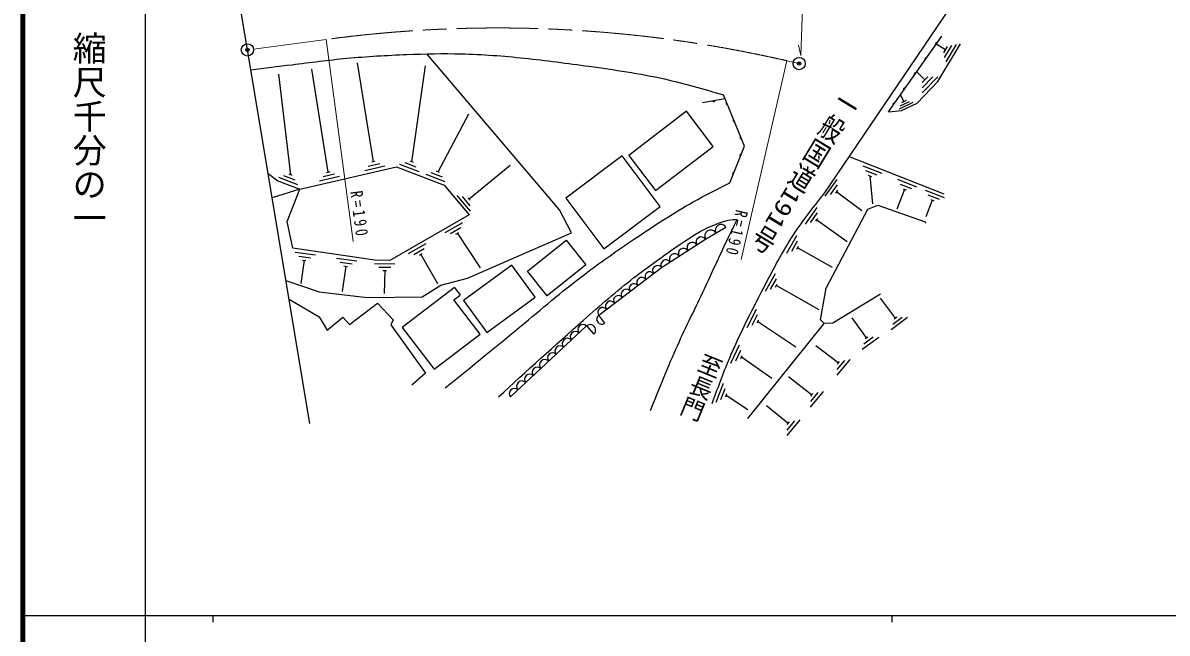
# Model space of a CAD drawing. Units: millimetres, scale not verified. Extents: x 40000 to 680000, y 20000 to 380000.
# Drawn here: x 40000 to 208542, y 202409 to 292223 of the extents above; entities that cross this region are included whole.
import ezdxf
from ezdxf.enums import TextEntityAlignment as Align

# ---------------------------------------------------------------- set-up
doc = ezdxf.new("R2010")
doc.units = ezdxf.units.MM
doc.header["$LTSCALE"] = 1000
doc.header["$PDMODE"] = 32
doc.header["$PDSIZE"] = 500
doc.linetypes.add('CHAIN', pattern=[18.5, 12, -1.5, 3.5, -1.5])
for name, color, linetype, lineweight in [('M-BGD', 7, 'Continuous', 25), ('M-BMK', 2, 'CHAIN', 13), ('M-BMK-SRVR', 3, 'Continuous', 25), ('M-STR-HTXT', 7, 'Continuous', 13), ('M-TTL', 2, 'Continuous', 140), ('M-TTL-BAND', 7, 'Continuous', 25)]:
    doc.layers.add(name, color=color, linetype=linetype, lineweight=lineweight)
doc.layers.add('M-BMK-HTXT', color=7, linetype='Continuous')
doc.layers.add('M-OTRS', color=6, linetype='Continuous')
doc.styles.add('@ＭＳ ゴシック', font='')
doc.styles.add('ＭＳ ゴシック', font='')
doc.styles.get('@ＭＳ ゴシック').set_extended_font_data('@MS Gothic')
doc.styles.get('ＭＳ ゴシック').set_extended_font_data('MS Gothic')

msp = doc.modelspace()

# ---------------------------------------------------------------- linework, layer by layer
at = {"layer": 'M-BGD'}
for p, q in [((157959, 267025), (178597, 297404)), ((167480, 279126), (175363, 290269)), ((175885, 288274), (174547, 289075)), ((176163, 288737), (175608, 287811)), ((175774, 287152), (176821, 288903)), ((177479, 289068), (175939, 286494)), ((84950, 270233), (82573, 285402)), ((91622, 271769), (89266, 286358)), ((97307, 271759), (99294, 285913)), ((172872, 283853), (171641, 285048)), ((79453, 269854), (77719, 284672)), ((173286, 284279), (172458, 283427)), ((172469, 282680), (174032, 284290)), ((174779, 284301), (172481, 281933)), ((169767, 280652), (169276, 281685)), ((143429, 281057), (140096, 280465)), ((171063, 280489), (169076, 279544)), ((169243, 280013), (170594, 280656)), ((170125, 280822), (169410, 280482)), ((101155, 270287), (105700, 278826)), ((92587, 271478), (90881, 271086)), ((91865, 271825), (91378, 271713)), ((98350, 270289), (95548, 271362)), ((97945, 270980), (96311, 271605)), ((97540, 271670), (97073, 271849)), ((161703, 272536), (175642, 267075)), ((80087, 269071), (78456, 269705)), ((79686, 269763), (79220, 269945)), ((85915, 269942), (84209, 269549)), ((85194, 270289), (84706, 270177)), ((93308, 271131), (90384, 270458)), ((102198, 268816), (99396, 269889)), ((101793, 269507), (100159, 270132)), ((101388, 270197), (100921, 270376)), ((105712, 266307), (111775, 271275)), ((163732, 271204), (166525, 270110)), ((164132, 270510), (165761, 269872)), ((164531, 269817), (164997, 269634)), ((164764, 269726), (165156, 265607)), ((80488, 268378), (77692, 269466)), ((86636, 269595), (83713, 268922)), ((158196, 266735), (159933, 269180)), ((158965, 266955), (159979, 268381)), ((168843, 269202), (171636, 268107)), ((169243, 268508), (170872, 267870)), ((105911, 264515), (103982, 266812)), ((105892, 265316), (104766, 266655)), ((105873, 266116), (105551, 266499)), ((159735, 267175), (160024, 267582)), ((159880, 267379), (163555, 264634)), ((169875, 267723), (168739, 264825)), ((169642, 267815), (170108, 267632)), ((172920, 267605), (175713, 266510)), ((173320, 266911), (174949, 266273)), ((155262, 262603), (156999, 265049)), ((173952, 266126), (172988, 263666)), ((173719, 266218), (174185, 266035)), ((156031, 262823), (157044, 264250)), ((156801, 263043), (157090, 263451)), ((156945, 263247), (161438, 260057)), ((102211, 261362), (104812, 262857)), ((103002, 261240), (104519, 262112)), ((103793, 261118), (104226, 261367)), ((104009, 261243), (107364, 256180)), ((140542, 260382), (143562, 262151)), ((96814, 258261), (99415, 259756)), ((134082, 256197), (140542, 260382)), ((152518, 258313), (153985, 260930)), ((153260, 258614), (154116, 260141)), ((80108, 258492), (83078, 258063)), ((80655, 257908), (82387, 257657)), ((97605, 258139), (99123, 259011)), ((98396, 258017), (98830, 258266)), ((98613, 258142), (101060, 253884)), ((154002, 258915), (154246, 259351)), ((154124, 259133), (159217, 256279)), ((81450, 257288), (80955, 253862)), ((81202, 257323), (81697, 257252)), ((86204, 257611), (89173, 257182)), ((86751, 257027), (88483, 256776)), ((87545, 256407), (87009, 252698)), ((87298, 256442), (87793, 256371)), ((91810, 256800), (94809, 256748)), ((92426, 256289), (94176, 256259)), ((124825, 249228), (134082, 256197)), ((93042, 255779), (93542, 255770)), ((93292, 255774), (93233, 252379)), ((149395, 252739), (150861, 255356)), ((150136, 253040), (150992, 254567)), ((103580, 253282), (104433, 252163)), ((150878, 253341), (151122, 253777)), ((151000, 253559), (157239, 250063)), ((168522, 248760), (166322, 251703)), ((146690, 247403), (148062, 250071)), ((125713, 248007), (124825, 249228)), ((146771, 233983), (158024, 247986)), ((147420, 247730), (148220, 249286)), ((148151, 248057), (148379, 248502)), ((148265, 248280), (153864, 244531)), ((164265, 245845), (162133, 248820)), ((170322, 248857), (167919, 247061)), ((169522, 248883), (168121, 247835)), ((168722, 248910), (168322, 248610)), ((111840, 237161), (123042, 247613)), ((123042, 247613), (124084, 246419)), ((144299, 242123), (145558, 244846)), ((160083, 242179), (156804, 244670)), ((166066, 245906), (163628, 244159)), ((165267, 245948), (163845, 244929)), ((164468, 245991), (164061, 245700)), ((145015, 242481), (145749, 244069)), ((145731, 242838), (145941, 243292)), ((145836, 243065), (150332, 239920)), ((161811, 242693), (159894, 240386)), ((161027, 242532), (159909, 241187)), ((160243, 242371), (159924, 241987)), ((156167, 237467), (152769, 240115)), ((142139, 236378), (143208, 239181)), ((142829, 236784), (143453, 238419)), ((143519, 237190), (143697, 237657)), ((157894, 237981), (155977, 235674)), ((157110, 237820), (155992, 236474)), ((156326, 237659), (156007, 237274)), ((143608, 237423), (146800, 235308)), ((152698, 233293), (149533, 235836)), ((154426, 233808), (152508, 231501)), ((153642, 233647), (152523, 232301)), ((152858, 233486), (152538, 233101))]:
    msp.add_line(p, q, dxfattribs=at)
for points in [[(167480, 279126), (169418, 279332), (171721, 280427), (174784, 283583), (178115, 289150)], [(174661, 289277), (174625, 289288), (174590, 289290), (174548, 289283), (174516, 289269), (174486, 289247), (174458, 289208), (174447, 289171), (174444, 289136), (174452, 289095), (174466, 289062), (174488, 289032)], [(78747, 254290), (83621, 252648), (90726, 251788), (98813, 251912), (101561, 253599), (105478, 254664), (120825, 261324), (119031, 264709), (99510, 287667)], [(173085, 287048), (173048, 287059), (173014, 287062), (172972, 287055), (172940, 287041), (172909, 287018), (172881, 286979), (172870, 286943), (172868, 286908), (172875, 286866), (172889, 286834), (172911, 286803)], [(171508, 284820), (171472, 284831), (171437, 284834), (171395, 284826), (171363, 284812), (171333, 284790), (171305, 284751), (171294, 284714), (171291, 284679), (171298, 284638), (171312, 284606), (171335, 284575)], [(144136, 268672), (146277, 274086), (143195, 281628)], [(169932, 282591), (169895, 282602), (169860, 282605), (169819, 282598), (169786, 282584), (169756, 282561), (169728, 282522), (169717, 282486), (169715, 282451), (169722, 282409), (169736, 282377), (169758, 282347)], [(141615, 280735), (141633, 280701), (141656, 280675), (141691, 280651), (141724, 280638), (141761, 280633), (141808, 280641), (141842, 280659), (141868, 280682), (141892, 280717), (141905, 280750), (141910, 280787)], [(143652, 280510), (143624, 280485), (143603, 280457), (143586, 280418), (143581, 280384), (143583, 280346), (143601, 280301), (143626, 280273), (143654, 280252), (143693, 280235), (143728, 280230), (143766, 280232)], [(168355, 280363), (168319, 280374), (168284, 280377), (168242, 280369), (168210, 280355), (168179, 280333), (168152, 280294), (168141, 280257), (168138, 280223), (168145, 280181), (168159, 280149), (168182, 280118)], [(144679, 277996), (144651, 277971), (144630, 277943), (144613, 277904), (144608, 277870), (144610, 277832), (144628, 277787), (144653, 277758), (144681, 277737), (144720, 277721), (144755, 277716), (144793, 277718)], [(145706, 275482), (145678, 275457), (145657, 275429), (145640, 275390), (145635, 275355), (145637, 275317), (145656, 275273), (145680, 275244), (145708, 275223), (145747, 275207), (145782, 275201), (145820, 275204)], [(145797, 272872), (145759, 272874), (145724, 272868), (145685, 272851), (145658, 272830), (145633, 272801), (145616, 272756), (145613, 272718), (145619, 272684), (145636, 272645), (145657, 272617), (145686, 272593)], [(76111, 270064), (77531, 268992), (80772, 267732), (76710, 266479)], [(144727, 270165), (144689, 270167), (144654, 270161), (144615, 270144), (144587, 270123), (144563, 270094), (144545, 270049), (144543, 270011), (144549, 269977), (144566, 269938), (144587, 269910), (144616, 269886)], [(166306, 252315), (159316, 248029), (158024, 247986), (157471, 248538), (158336, 253190), (164476, 264830), (165938, 265411), (172919, 262956), (172953, 262751)], [(103580, 253282), (95881, 247408), (100579, 241249), (107339, 246405)], [(79199, 251581), (83663, 248969), (84798, 246999), (87116, 248891), (88112, 247830), (92254, 250979), (94552, 248497), (94181, 247779), (99297, 240691), (97306, 238884)], [(107339, 246405), (103493, 251446), (104433, 252163)]]:
    msp.add_lwpolyline(points, dxfattribs=at)
for points in [[(137735, 279219), (129239, 272722), (133198, 267545), (141694, 274043)], [(128270, 272641), (119973, 266423), (125555, 258976), (133852, 265194)], [(80772, 267732), (95046, 271019), (102045, 268340), (105726, 263959), (94070, 257261), (91852, 257300), (79767, 259047), (78942, 263003)], [(122926, 256598), (117218, 252040), (114310, 255682), (120018, 260239)], [(112037, 256579), (104882, 251370), (108326, 246639), (115481, 251848)]]:
    msp.add_lwpolyline(points, close=True, dxfattribs=at)
for centre, radius, start, end in [((141318, 260837), 900, 30.34466, 210.34466), ((142828, 261721), 850, 30.34466, 210.34466), ((138614, 259133), 800, 32.94254, 212.94254), ((139915, 259976), 750, 32.94254, 212.94254), ((136013, 257448), 800, 32.94254, 212.94254), ((137313, 258290), 750, 32.94254, 212.94254), ((133493, 255753), 750, 36.97375, 216.97375), ((134712, 256605), 750, 32.94254, 212.94254), ((131176, 254009), 750, 36.97375, 216.97375), ((132335, 254881), 700, 36.97375, 216.97375), ((128859, 252265), 750, 36.97375, 216.97375), ((130018, 253137), 700, 36.97375, 216.97375), ((126543, 250521), 750, 36.97375, 216.97375), ((127701, 251393), 700, 36.97375, 216.97375), ((125384, 249649), 700, 36.97375, 216.97375), ((122478, 247087), 750, 43.01873, 223.01873), ((123568, 247011), 800, 311.09771, 131.09771), ((125272, 248614), 750, 126.05526, 306.05526), ((121381, 246064), 750, 43.01873, 223.01873), ((119115, 243949), 750, 43.01873, 223.01873), ((120248, 245007), 800, 43.01873, 223.01873), ((118018, 242926), 750, 43.01873, 223.01873), ((115752, 240811), 750, 43.01873, 223.01873), ((116885, 241868), 800, 43.01873, 223.01873), ((113522, 238730), 800, 43.01873, 223.01873), ((114655, 239787), 750, 43.01873, 223.01873), ((112388, 237672), 750, 43.01873, 223.01873)]:
    msp.add_arc(centre, radius, start, end, dxfattribs=at)
for points, knots in [([(73559, 285331), (75588, 285576), (77616, 285821), (79644, 286074), (82339, 286409), (85033, 286759), (87736, 287014), (90676, 287291), (93626, 287457), (96579, 287575), (99246, 287679), (101915, 287739), (104582, 287676), (107685, 287596), (110783, 287354), (113872, 287038), (117050, 286700), (120215, 286273), (123382, 285835), (127106, 285321), (130835, 284791), (134498, 283970), (137425, 283313), (140310, 282471), (143196, 281628)], [0, 0, 0, 0, 1, 1, 1, 2, 2, 2, 3, 3, 3, 4, 4, 4, 5, 5, 5, 6, 6, 6, 7, 7, 7, 8, 8, 8, 8]), ([(102214, 238508), (106120, 241669), (110026, 244830), (113893, 248044), (116933, 250571), (119948, 253130), (123104, 255502), (125331, 257177), (127628, 258759), (129940, 260323), (132816, 262268), (135715, 264187), (138743, 265874), (140511, 266859), (142324, 267765), (144136, 268672)], [0, 0, 0, 0, 1, 1, 1, 2, 2, 2, 3, 3, 3, 4, 4, 4, 5, 5, 5, 5]), ([(141547, 236227), (142335, 238399), (143124, 240570), (144015, 242700), (144852, 244703), (145781, 246669), (146749, 248613), (147621, 250360), (148524, 252090), (149429, 253823), (150629, 256123), (151830, 258430), (153230, 260606), (154666, 262837), (156312, 264931), (157959, 267025)], [0, 0, 0, 0, 1, 1, 1, 2, 2, 2, 3, 3, 3, 4, 4, 4, 5, 5, 5, 5]), ([(110048, 237177), (114204, 240965), (118361, 244753), (122580, 248484), (125007, 250629), (127454, 252755), (130012, 254727), (131909, 256189), (133867, 257567), (135831, 258963), (137296, 259983), (138769, 260990), (140353, 261825), (141269, 262290), (142221, 262685), (143212, 262987), (143662, 263124), (144120, 263242), (144586, 263269), (144795, 263282), (145006, 263276), (145217, 263270)], [0, 0, 0, 0, 1, 1, 1, 2, 2, 2, 3, 3, 3, 4, 4, 4, 5, 5, 5, 6, 6, 6, 7, 7, 7, 7]), ([(132437, 235182), (133732, 238410), (135028, 241637), (136461, 244803), (137721, 247589), (139087, 250327), (140391, 253093), (141512, 255468), (142586, 257864), (143725, 260230), (144215, 261247), (144716, 262258), (145217, 263270)], [0, 0, 0, 0, 1, 1, 1, 2, 2, 2, 3, 3, 3, 4, 4, 4, 4])]:
    msp.add_open_spline(points, degree=3, knots=knots, dxfattribs=at)
at = {"layer": 'M-BMK'}
for p, q in [((73967, 288349), (84652, 289786)), ((152541, 286648), (154341, 286234))]:
    msp.add_line(p, q, dxfattribs=at)
msp.add_circle((154341, 286234), 36, dxfattribs=at)
msp.add_arc((109966, 101480), 190000, 77.05103, 97.65625, dxfattribs=at)
at = {"layer": 'M-BMK-SRVR'}
msp.add_lwpolyline([(82258, 233277), (73073, 288244), (65183, 335457)], dxfattribs=at)
for centre, radius in [((73073, 288244), 900), ((73073, 288244), 36), ((154341, 286234), 900)]:
    msp.add_circle(centre, radius, dxfattribs=at)
at = {"layer": 'M-OTRS'}
for p in [(73073, 288244), (154341, 286234)]:
    msp.add_point(p, dxfattribs=at)
at = {"layer": 'M-STR-HTXT'}
for p, q in [((154609, 287443), (155492, 314153)), ((84652, 289786), (88649, 260053)), ((154609, 287443), (154239, 288956)), ((145819, 257411), (152541, 286648))]:
    msp.add_line(p, q, dxfattribs=at)
at = {"layer": 'M-TTL'}
msp.add_line((40000, 380000), (40000, 20000), dxfattribs=at)
at = {"layer": 'M-TTL-BAND'}
for p, q in [((58000, 370000), (58000, 20000)), ((40000, 205000), (579000, 205000)), ((68000, 205000), (68000, 204000)), ((168000, 205000), (168000, 204000))]:
    msp.add_line(p, q, dxfattribs=at)

# ---------------------------------------------------------------- texts
at = {"layer": 'M-BMK-HTXT', "style": '@ＭＳ ゴシック', "width": 1.25}
msp.add_text('一般国道191号', height=2493, rotation=238.6, dxfattribs=at).set_placement((160778, 283177), align=Align.BOTTOM_LEFT)
at = {"layer": 'M-BMK-HTXT', "style": '@ＭＳ ゴシック'}
msp.add_text('至長門', height=2507, rotation=247.8, dxfattribs=at).set_placement((140010, 244103), align=Align.BOTTOM_LEFT)
at = {"layer": 'M-STR-HTXT', "char_height": 1833, "attachment_point": 7, "style": 'ＭＳ ゴシック'}
for insert, rotation in [((88176, 267384), 277.5), ((145019, 264833), 256.7)]:
    msp.add_mtext('\\T1.42;\\W0.8;R=190', dxfattribs=dict(at, insert=insert, rotation=rotation))
at = {"layer": 'M-TTL-BAND', "style": '@ＭＳ ゴシック'}
msp.add_text('縮尺千分の一', height=3666, rotation=270, dxfattribs=at).set_placement((49777, 261030), align=Align.MIDDLE_RIGHT)

doc.saveas('drawing.dxf')
